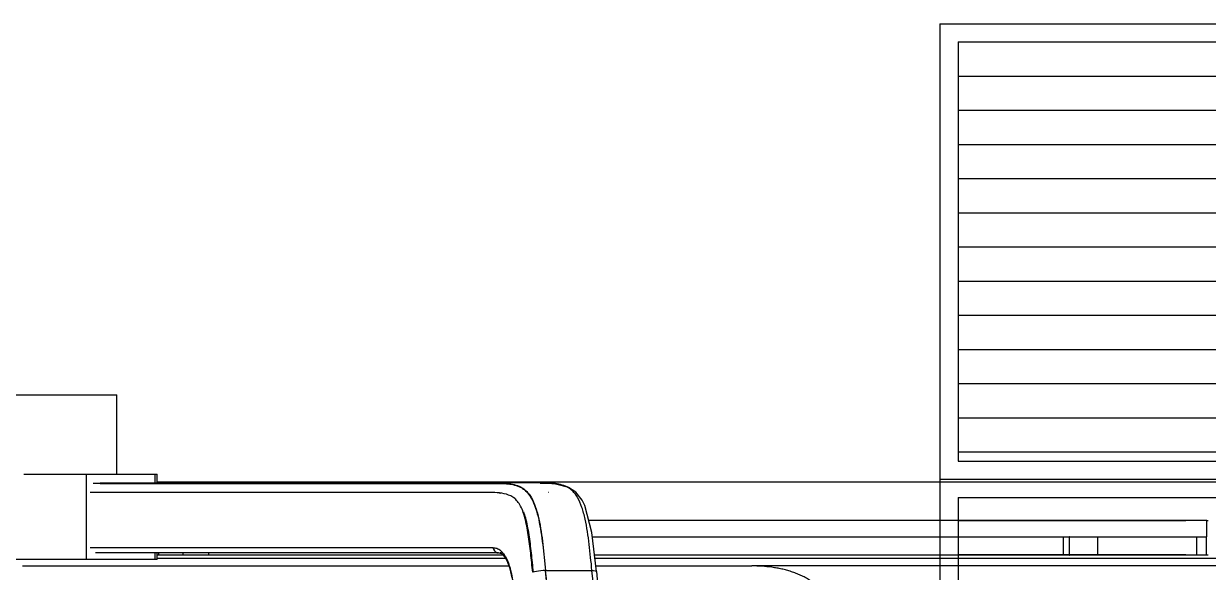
# Model space of a CAD drawing. Header units: metres. Extents: x -22.5 to 67.5, y 0 to 64.7.
# Drawn here: x 23.787 to 24.437, y 36.652 to 36.953 of the extents above; entities that cross this region are included whole.
import ezdxf

# ---------------------------------------------------------------- set-up
doc = ezdxf.new("R2010")
doc.units = ezdxf.units.M
doc.linetypes.add('XREF PB NEURO-ONCOLOGIA$0$HIDDE150', pattern=[0.24, 0.15, -0.09])
doc.linetypes.add('XREF PB NEURO-ONCOLOGIA$0$HIDDEN2', pattern=[0.1875, 0.125, -0.0625])
doc.layers.add('XREF PB NEURO-ONCOLOGIA$0$EQUIPO', color=8, linetype='Continuous')
doc.layers.add('XREF PB NEURO-ONCOLOGIA$0$MOBILIARIO', color=161, linetype='Continuous')

# ---------------------------------------------------------------- blocks, each defined once
blk = doc.blocks.new('*U744')
for p, q in [((-2522.77, 393.81), (-2445.23, 393.81)), ((-2445.23, 393.81), (-2439.2, 393.81)), ((-2439.2, 350.43), (-2439.2, 393.81)), ((-2490.27, 350.43), (-2463.3, 350.43)), ((-2463.3, 350.43), (-2456.08, 350.43)), ((-2456.08, 350.43), (-2418.26, 350.43)), ((-2456.08, 350.43), (-2456.08, 303.5)), ((-2232.64, 345.33), (-2452.12, 345.33)), ((-2448.36, 345.53), (-2232.99, 345.53)), ((-2448.36, 345.33), (-2232.64, 345.33)), ((-2418.26, 350.43), (-2417.15, 350.43)), ((-2418.26, 350.43), (-2418.26, 345.53)), ((-1592.9, 346.05), (-2417.17, 346.05)), ((-2417.15, 345.53), (-2417.15, 350.43)), ((-2229.15, 345.24), (-2233.26, 345.24)), ((-2232.64, 345.33), (-2232.37, 345.33)), ((-2206.79, 345.53), (-2232.2, 345.53)), ((-2224.31, 345.24), (-2226.68, 345.24)), ((-2205.79, 345.23), (-2206.96, 345.24)), ((-2202.66, 345.19), (-2205.79, 345.23)), ((-2198.52, 344.91), (-2202.66, 345.19)), ((-2191.47, 343.07), (-2198.52, 344.91)), ((-2237.23, 340.33), (-2453.78, 340.33)), ((-2236.7, 340.33), (-2236.95, 340.33)), ((-2202.43, 340.24), (-2202.6, 340.24)), ((-2187.45, 340.48), (-2191.47, 343.07)), ((-2183.93, 336.18), (-2187.45, 340.48)), ((-2182.38, 333.12), (-2183.93, 336.18)), ((-2178.67, 318.38), (-2182.38, 333.12)), ((-1841.3, 325), (-2180.09, 325)), ((-1841.4, 325), (-1841.4, 316)), ((-1841.4, 325), (-1840.52, 325)), ((-2176.13, 296.98), (-2178.67, 318.38)), ((-2178.57, 316), (-1920.16, 316)), ((-1920.16, 316), (-1916.75, 316)), ((-1920.16, 316), (-1920.16, 306)), ((-1916.75, 316), (-1901.19, 316)), ((-1916.69, 316), (-1916.7, 316)), ((-1916.69, 306), (-1916.69, 316)), ((-1901.25, 316), (-1901.25, 306)), ((-1901.24, 316), (-1901.25, 316)), ((-1901.19, 316), (-1898.56, 316)), ((-1898.56, 316), (-1846.92, 316)), ((-1846.92, 316), (-1841.4, 316)), ((-1846.92, 316), (-1846.92, 306)), ((-1841.4, 306), (-1841.4, 316)), ((-2453.78, 310.04), (-2233.02, 310.04)), ((-2230.69, 307.2), (-2450.93, 307.2)), ((-2418.26, 307.27), (-2418.26, 303.5)), ((-2417.15, 303.5), (-2417.15, 307.27)), ((-2417.15, 306.05), (-2416.4, 306.05)), ((-2416.4, 307.28), (-2416.4, 306)), ((-2402.97, 306), (-2416.4, 306)), ((-2402.97, 307.3), (-2402.97, 306)), ((-2388.88, 306), (-2402.97, 306)), ((-2388.88, 307.2), (-2388.88, 306)), ((-2227.16, 306), (-2388.88, 306)), ((-2230.69, 307.2), (-2229.88, 307.2)), ((-2229.88, 307.2), (-2230.69, 307.2)), ((-2230.64, 307.2), (-2230.69, 307.2)), ((-2230.59, 307.2), (-2230.64, 307.2)), ((-2228.97, 307.2), (-2228.19, 307.2)), ((-2228.19, 307.2), (-2228.97, 307.2)), ((-2227.76, 306.46), (-2228.07, 306.64)), ((-2227.02, 305.83), (-2227.76, 306.46)), ((-2225.94, 304.41), (-2227.02, 305.83)), ((-1920.16, 306), (-2177.19, 306)), ((-1916.75, 306), (-1920.16, 306)), ((-1901.19, 306), (-1916.75, 306)), ((-1916.7, 306), (-1916.69, 306)), ((-1901.25, 306), (-1901.24, 306)), ((-1898.56, 306), (-1901.19, 306)), ((-1846.92, 306), (-1898.56, 306)), ((-1841.4, 306), (-1846.92, 306)), ((-1840.52, 306), (-1841.4, 306)), ((-2463.3, 303.5), (-2505.92, 303.5)), ((-2490.86, 300), (-2245.47, 300)), ((-2456.08, 303.5), (-2463.3, 303.5)), ((-2418.26, 303.5), (-2456.08, 303.5)), ((-2417.15, 303.5), (-2418.26, 303.5)), ((-2225.56, 304), (-2417.15, 304)), ((-2245.47, 300), (-2224.16, 300)), ((-2224.71, 301.97), (-2225.94, 304.41)), ((-2223.5, 298.39), (-2224.71, 301.97)), ((-1599.2, 304), (-2176.9, 304)), ((-2176.48, 300), (-2141.44, 300)), ((-2141.44, 300), (-2090.86, 300)), ((-1328.55, 300), (-2090.86, 300)), ((-2222.41, 293.47), (-2223.5, 298.39)), ((-2210.82, 296.51), (-2211.07, 296.51)), ((-2210.05, 296.76), (-2210.82, 296.51)), ((-2209.03, 297), (-2210.05, 296.76)), ((-2207.83, 297.21), (-2209.03, 297)), ((-2206.55, 297.37), (-2207.83, 297.21)), ((-2205.26, 297.47), (-2206.55, 297.37)), ((-2204.05, 297.5), (-2205.26, 297.47)), ((-2203.96, 297.54), (-2178.54, 297.54)), ((-2178.54, 297.48), (-2177.64, 297.45)), ((-2177.64, 297.45), (-2176.83, 297.35)), ((-2176.83, 297.35), (-2176.32, 297.19)), ((-2176.32, 297.19), (-2176.13, 296.98)), ((-2176.13, 296.98), (-2176.13, 296.98)), ((-2176.13, 296.98), (-2170.9, 239.45))]:
    blk.add_line(p, q)
for centre, major_axis, ratio, start_param, end_param in [((-2228.97, 311.83), (0, 5), 0.868874, 1.936633, 2.759247), ((-2914.52, 3.9), (0, 1464.91), 0.495033, 4.747462, 4.914179), ((-2914.52, 3.9), (0, 1465.1), 0.495033, 4.747462, 4.914179), ((-2889.1, 3.9), (0, 1465.1), 0.495033, 4.747462, 4.914179)]:
    blk.add_ellipse(centre, major_axis=major_axis, ratio=ratio, start_param=start_param, end_param=end_param)
for points, knots in [([(-2232.99, 345.53), (-2230.57, 345.53), (-2226.96, 345.54), (-2222.14, 344.97), (-2218.53, 343.93), (-2215.65, 342.19), (-2213.45, 339.95), (-2211.41, 337.01), (-2209.33, 332.27), (-2207.66, 325.81), (-2206.42, 318.9), (-2205.16, 309.48), (-2204.44, 302.34), (-2203.96, 297.54)], [0, 0, 0, 0, 0.166667, 0.25, 0.333333, 0.416667, 0.458333, 0.5, 0.583333, 0.666667, 0.75, 0.833333, 1, 1, 1, 1]), ([(-2232.64, 345.33), (-2230.23, 345.33), (-2226.65, 345.34), (-2221.88, 344.72), (-2218.92, 343.82), (-2216.62, 342.56), (-2214.38, 340.86), (-2211.75, 337.57), (-2209.34, 331.9), (-2207.7, 325.52), (-2206.49, 318.67), (-2205.24, 309.35), (-2204.53, 302.27), (-2204.05, 297.5)], [-1, -1, -1, -1, -0.833333, -0.75, -0.666667, -0.625, -0.583333, -0.5, -0.416667, -0.333333, -0.25, -0.166667, 0, 0, 0, 0]), ([(-2186.54, 337.67), (-2187.01, 338.48), (-2188.04, 339.95), (-2190.23, 342.19), (-2193.12, 343.93), (-2196.72, 344.97), (-2201.28, 345.51), (-2204.63, 345.53), (-2206.79, 345.53)], [-0.5, -0.5, -0.5, -0.5, -0.4583333, -0.4166667, -0.3333333, -0.25, -0.1666667, -0.0181336, -0.0181336, -0.0181336, -0.0181336]), ([(-2211.07, 296.51), (-2211.43, 300.08), (-2212.14, 307.08), (-2213.2, 315.58), (-2214.3, 321.98), (-2215.29, 326.44), (-2216.49, 330.3), (-2218.04, 333.64), (-2219.85, 336.11), (-2222.66, 338.43), (-2226.68, 339.86), (-2231.89, 340.33), (-2235.43, 340.33), (-2237.23, 340.33)], [-1, -1, -1, -1, -0.8760239, -0.7520477, -0.6900596, -0.6280716, -0.5660835, -0.5040954, -0.4421074, -0.3801193, -0.2561431, -0.132167, -0.0081908, -0.0081908, -0.0081908, -0.0081908]), ([(-2178.54, 297.54), (-2179.02, 302.34), (-2179.75, 309.48), (-2181.01, 318.9), (-2182.25, 325.81), (-2183.9, 332.2), (-2185.52, 335.94), (-2186.44, 337.52)], [-1, -1, -1, -1, -0.8333333, -0.75, -0.6666667, -0.5833333, -0.5027037, -0.5027037, -0.5027037, -0.5027037]), ([(-2216.12, 329.73), (-2215.74, 328.67), (-2215, 326.24), (-2214.05, 321.98), (-2212.95, 315.58), (-2211.89, 307.08), (-2211.18, 300.08), (-2210.82, 296.51)], [0.5743138, 0.5743138, 0.5743138, 0.5743138, 0.6280716, 0.6900596, 0.7520477, 0.8760239, 1, 1, 1, 1]), ([(-2233.02, 310.04), (-2232.24, 310.06), (-2231.1, 309.88), (-2229.68, 309.2), (-2228.66, 308.47), (-2227.68, 307.5), (-2226.73, 306.27), (-2226, 305.1), (-2225.45, 304.1), (-2224.94, 303.06), (-2224.37, 301.65), (-2223.76, 299.77), (-2223.23, 297.78), (-2222.76, 295.76), (-2222.34, 293.7), (-2221.88, 290.86), (-2221.63, 288.63), (-2221.51, 287.09)], [0, 0, 0, 0, 0.125, 0.1875, 0.25, 0.3125, 0.375, 0.4375, 0.46875, 0.5, 0.5625, 0.625, 0.6875, 0.75, 0.8125, 0.875, 1, 1, 1, 1]), ([(-2226.48, 305.55), (-2226.56, 305.62), (-2227.04, 306.04), (-2227.54, 306.37), (-2227.97, 306.59)], [0.73409805, 0.73409805, 0.73409805, 0.73409805, 0.75, 0.83333333, 0.83333333, 0.83333333, 0.83333333]), ([(-2040.86, 250), (-2040.84, 252.1), (-2040.97, 256.27), (-2041.6, 261.34), (-2042.34, 265.37), (-2043.02, 268.38), (-2043.85, 271.33), (-2044.86, 274.17), (-2046.07, 276.92), (-2047.9, 280.54), (-2050.58, 284.69), (-2053.92, 288.15), (-2056.88, 290.59), (-2059.17, 292.23), (-2061.53, 293.65), (-2064.03, 294.87), (-2066.59, 295.93), (-2069.17, 296.87), (-2071.77, 297.67), (-2074.44, 298.32), (-2077.13, 298.84), (-2082.55, 299.71), (-2087.13, 300.03), (-2090.86, 300)], [0, 0, 0, 0, 0.071429, 0.142857, 0.178571, 0.214286, 0.25, 0.285714, 0.321429, 0.357143, 0.428571, 0.5, 0.535714, 0.571429, 0.607143, 0.642857, 0.678571, 0.714286, 0.75, 0.785714, 0.821429, 0.857143, 1, 1, 1, 1])]:
    blk.add_open_spline(points, degree=3, knots=knots)
for points in [[(-2229.44, 340.1), (-2229.14, 340.07), (-2228.83, 340.03), (-2228.53, 339.99)], [(-2221.41, 337.53), (-2221.02, 337.25), (-2220.65, 336.95), (-2220.28, 336.62)], [(-2228.07, 306.64), (-2228.89, 307.03), (-2229.73, 307.2), (-2230.59, 307.2)]]:
    blk.add_open_spline(points, degree=3)
blk = doc.blocks.new('XREF PB NEURO-ONCOLOGIA$0$A$C629eb517')
at = {"linetype": 'Continuous'}
for p, q in [((-0.01, 0.085), (-0.01, -0.415)), ((-0.01, 0.085), (0.39, 0.085)), ((0.39, 0.085), (0.39, -0.415)), ((0, 0.075), (0, -0.155)), ((0, 0.075), (0.38, 0.075)), ((0, 0.075), (0.38, 0.075)), ((0.38, 0.075), (0.38, -0.155)), ((0, 0.05625), (0.38, 0.05625)), ((0, 0.0375), (0.38, 0.0375)), ((0, 0.01875), (0.38, 0.01875)), ((0, 0), (0.38, 0)), ((0, -0.01875), (0.38, -0.01875)), ((0, -0.0375), (0.38, -0.0375)), ((0, -0.05625), (0.38, -0.05625)), ((0, -0.075), (0.38, -0.075)), ((0, -0.09375), (0.38, -0.09375)), ((0, -0.1125), (0.38, -0.1125)), ((0, -0.13125), (0.38, -0.13125)), ((0, -0.15), (0.38, -0.15)), ((0, -0.155), (0.38, -0.155)), ((-0.01, -0.165), (0.39, -0.165))]:
    blk.add_line(p, q, dxfattribs=at)
at = {"linetype": 'XREF PB NEURO-ONCOLOGIA$0$HIDDE150'}
for p, q in [((0, -0.175), (0.38, -0.175)), ((0, -0.175), (0, -0.405)), ((0.38, -0.175), (0.38, -0.405)), ((0, -0.405), (0.38, -0.405)), ((-0.01, -0.415), (0.39, -0.415))]:
    blk.add_line(p, q, dxfattribs=at)
at = {"linetype": 'XREF PB NEURO-ONCOLOGIA$0$HIDDEN2'}
for p, q in [((0, -0.18753), (0.38, -0.18753)), ((0, -0.20628), (0.38, -0.20628)), ((0, -0.22503), (0.38, -0.22503)), ((0, -0.24378), (0.38, -0.24378)), ((0, -0.26253), (0.38, -0.26253)), ((0, -0.28128), (0.38, -0.28128)), ((0, -0.30003), (0.38, -0.30003)), ((0, -0.31878), (0.38, -0.31878)), ((0, -0.33753), (0.38, -0.33753)), ((0, -0.35628), (0.38, -0.35628)), ((0, -0.37503), (0.38, -0.37503)), ((0, -0.39378), (0.38, -0.39378))]:
    blk.add_line(p, q, dxfattribs=at)
blk = doc.blocks.new('XREF PB NEURO-ONCOLOGIA')
at = {"layer": 'XREF PB NEURO-ONCOLOGIA$0$EQUIPO', "xscale": 0.0009999999999940395, "yscale": 0.0009999999999940395, "zscale": 0.0009999999999940395, "rotation": 270}
blk.add_blockref('*U744', (2.88167, 18.98617), dxfattribs=at)
at = {"layer": 'XREF PB NEURO-ONCOLOGIA$0$MOBILIARIO', "rotation": 270}
blk.add_blockref('XREF PB NEURO-ONCOLOGIA$0$A$C629eb517', (3.3942, 20.96387), dxfattribs=at)

msp = doc.modelspace()

# ---------------------------------------------------------------- block references
at = {"rotation": 90}
msp.add_blockref('XREF PB NEURO-ONCOLOGIA', (45.26344, 33.47338), dxfattribs=at)

doc.saveas('drawing.dxf')
